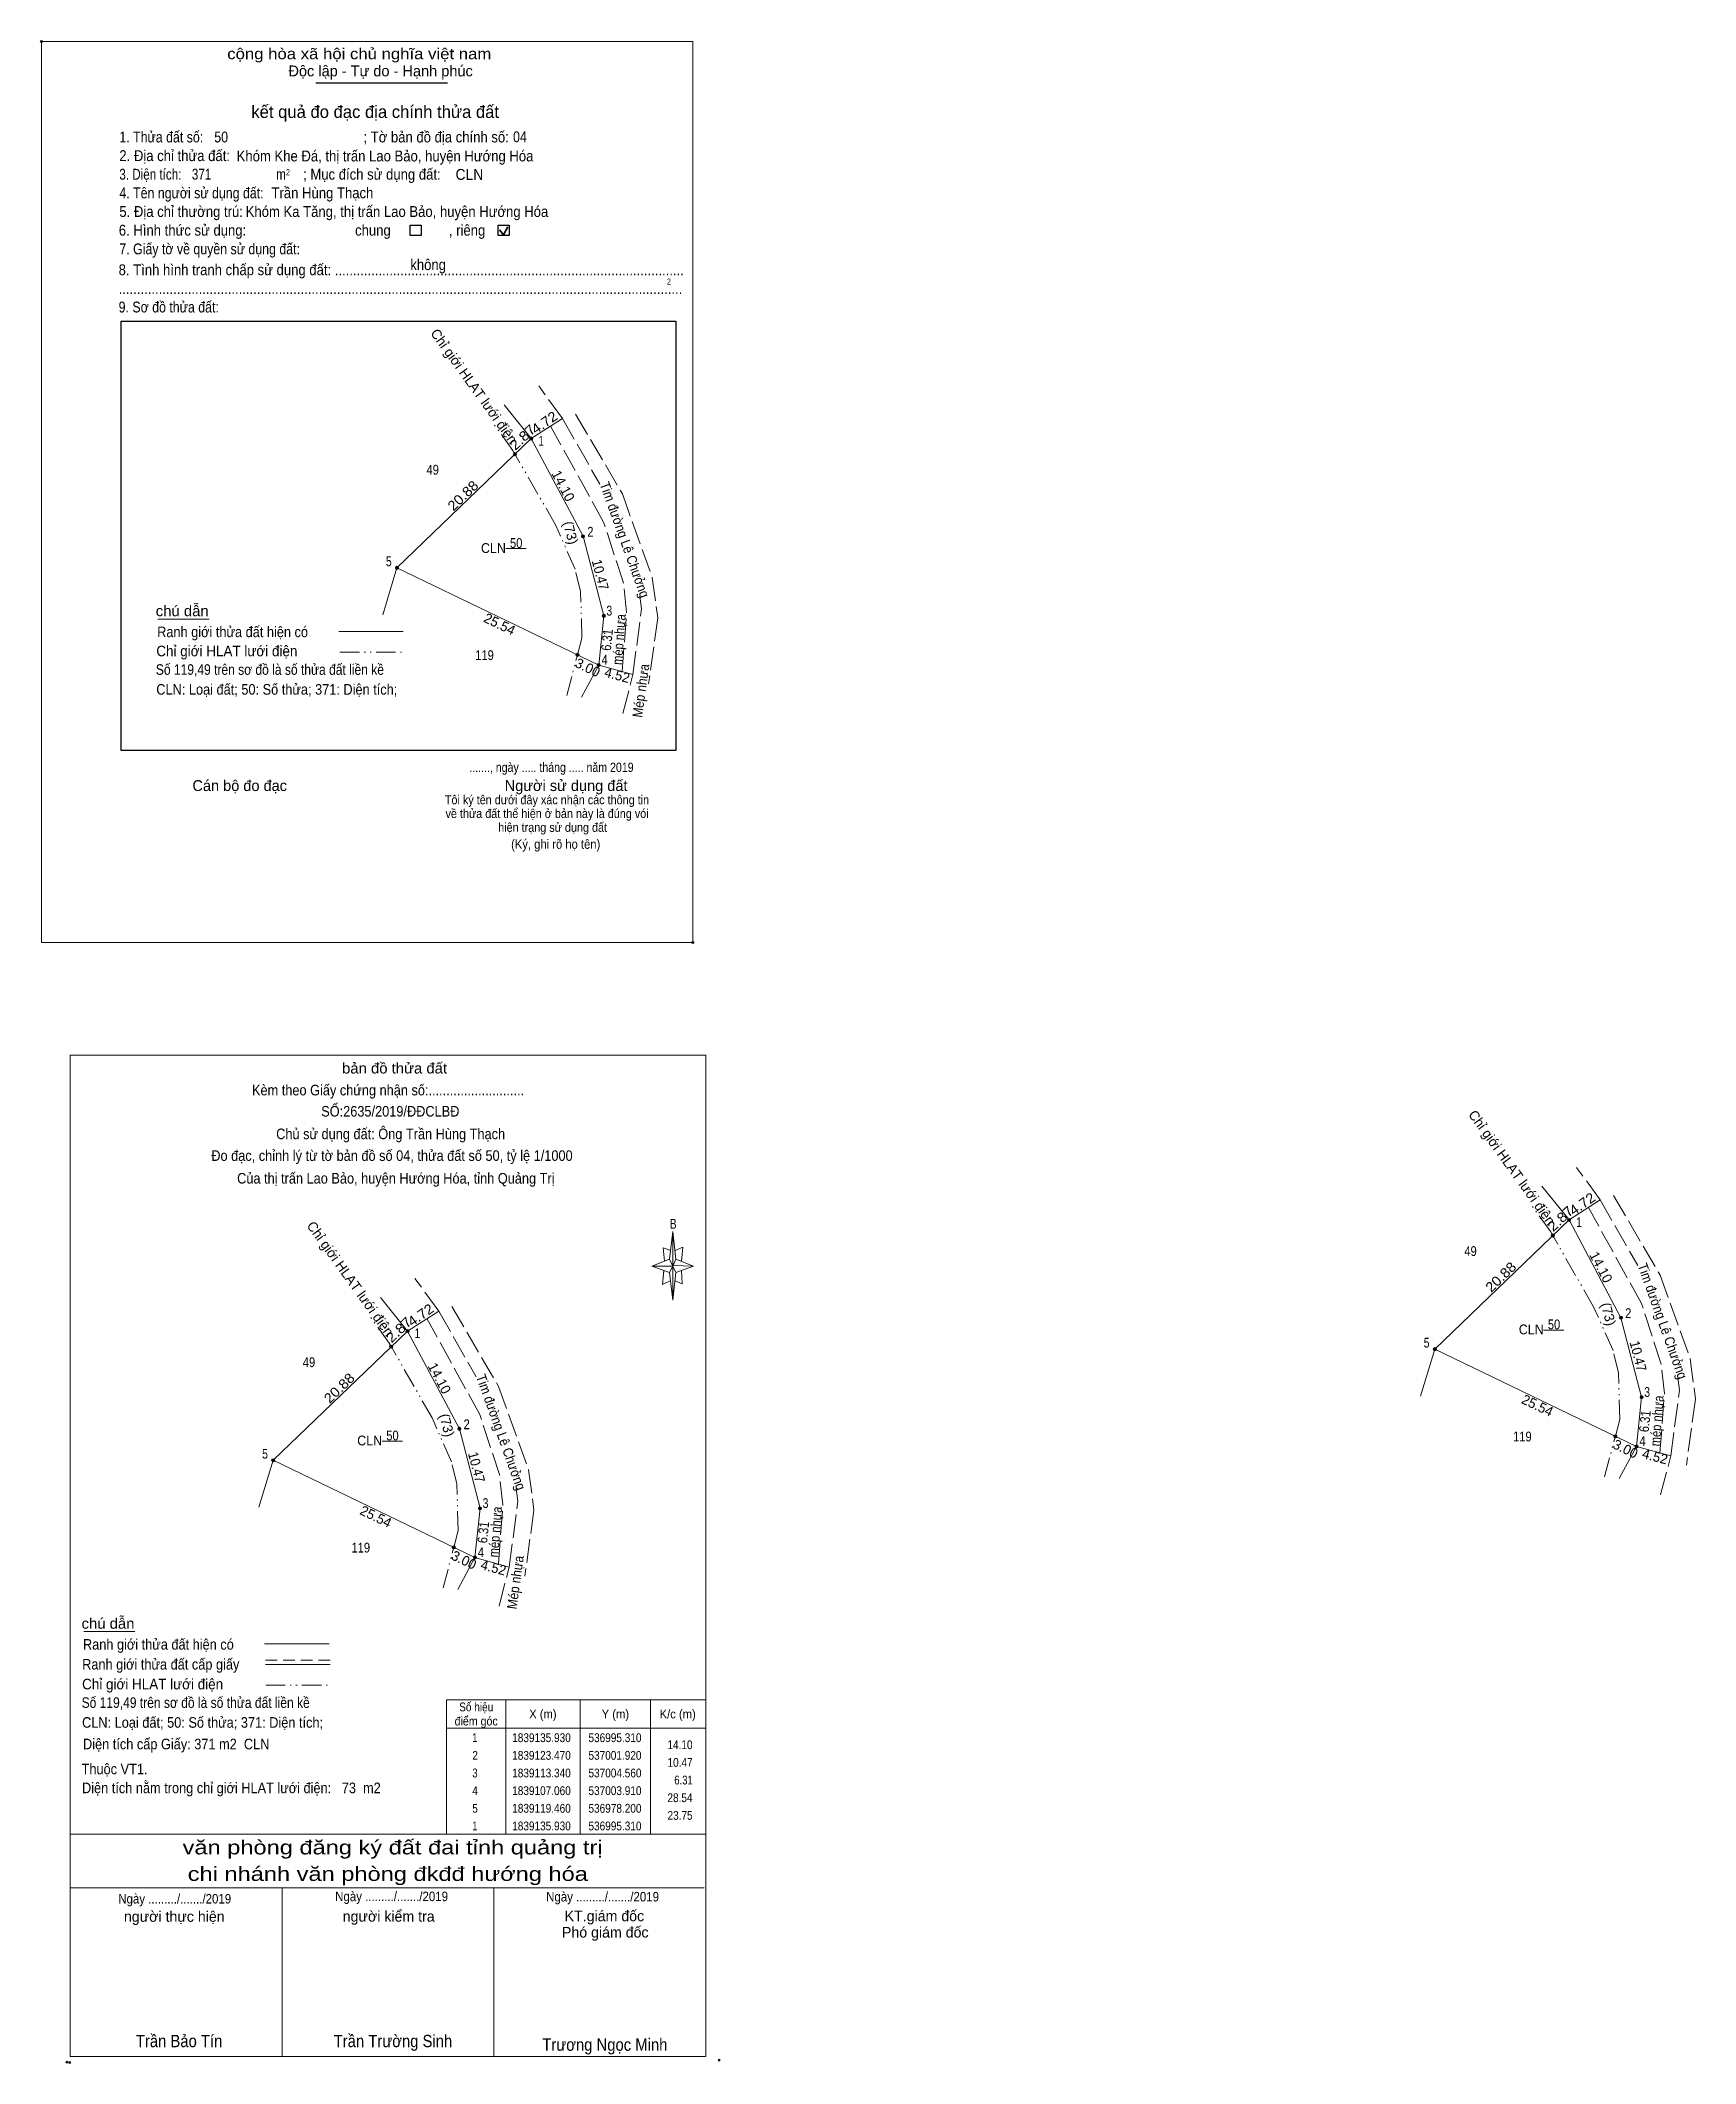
# Model space of a CAD drawing. Header units: metres. Extents: x 536800 to 537011, y 1839028 to 1839286.
import ezdxf
from ezdxf.enums import TextEntityAlignment as Align

# ---------------------------------------------------------------- set-up
doc = ezdxf.new("R2010")
doc.units = ezdxf.units.M
doc.header["$LTSCALE"] = 0.5
doc.header["$PDMODE"] = 32
doc.header["$PDSIZE"] = 0.25
for name, pattern in [('DASH_DOUBLE_DOT', [9.2, 5, -1.2, 0.3, -1.2, 0.3, -1.2]), ('LONG_DASHED', [7.5, 6, -1.5]), ('MEDIUM_DASHED', [4.5, 3, -1.5])]:
    doc.linetypes.add(name, pattern=pattern)
for name, color, linetype, lineweight in [('10', 7, 'Continuous', 13), ('17', 7, 'Continuous', 13), ('5', 7, 'Continuous', 13), ('50', 7, 'DASH_DOUBLE_DOT', 13), ('6', 7, 'Continuous', 13), ('63', 7, 'Continuous', 13), ('7', 7, 'Continuous', 25), ('8', 7, 'Continuous', 13)]:
    doc.layers.add(name, color=color, linetype=linetype, lineweight=lineweight)

msp = doc.modelspace()

# ---------------------------------------------------------------- hatches: boundary and pattern name
at = {"layer": '63'}
for points in [[(536863.24, 1839235.51, 1), (536862.84, 1839235.51, 1)], [(536861.17, 1839233.52, 1), (536860.77, 1839233.52, 1)], [(536869.85, 1839223.05, 1), (536869.45, 1839223.05, 1)], [(536846.13, 1839219.04, 1), (536845.73, 1839219.04, 1)], [(536872.49, 1839212.92, 1), (536872.09, 1839212.92, 1)], [(536869.14, 1839207.94, 1), (536868.74, 1839207.94, 1)], [(536871.84, 1839206.64, 1), (536871.44, 1839206.64, 1)], [(536995.51, 1839135.93, 1), (536995.11, 1839135.93, 1)], [(536993.44, 1839133.94, 1), (536993.04, 1839133.94, 1)], [(537002.12, 1839123.47, 1), (537001.72, 1839123.47, 1)], [(536845.4, 1839119.78, 1), (536845, 1839119.78, 1)], [(536847.47, 1839121.77, 1), (536847.07, 1839121.77, 1)], [(536978.4, 1839119.46, 1), (536978, 1839119.46, 1)], [(537004.76, 1839113.34, 1), (537004.36, 1839113.34, 1)], [(536854.08, 1839109.31, 1), (536853.68, 1839109.31, 1)], [(537001.41, 1839108.36, 1), (537001.01, 1839108.36, 1)], [(537004.11, 1839107.06, 1), (537003.71, 1839107.06, 1)], [(536830.36, 1839105.3, 1), (536829.96, 1839105.3, 1)], [(536856.72, 1839099.18, 1), (536856.32, 1839099.18, 1)], [(536853.37, 1839094.2, 1), (536852.97, 1839094.2, 1)], [(536856.07, 1839092.9, 1), (536855.67, 1839092.9, 1)]]:
    msp.add_hatch(color=256, dxfattribs=at).paths.add_polyline_path(points)

# ---------------------------------------------------------------- linework, layer by layer
at = {"layer": '10'}
for p, q in [((536863.04, 1839235.51), (536859.59, 1839239.79)), ((536844.11, 1839213.05), (536845.93, 1839219.04)), ((536995.31, 1839135.93), (536991.86, 1839140.21)), ((536847.27, 1839121.77), (536843.82, 1839126.05)), ((536976.38, 1839113.47), (536978.2, 1839119.46)), ((536828.34, 1839099.31), (536830.16, 1839105.3))]:
    msp.add_line(p, q, dxfattribs=at)
at = {"layer": '17'}
for p, q in [((536815.47, 1839212.5), (536821.98, 1839212.5)), ((536806.01, 1839083.46), (536812.52, 1839083.46))]:
    msp.add_line(p, q, dxfattribs=at)
at = {"layer": '5'}
for p, q in [((536880.66, 1839130.94), (536881.11, 1839134.45)), ((536880.66, 1839129.23), (536878.41, 1839130.04)), ((536881.47, 1839130.94), (536883.72, 1839130.04)), ((536881.47, 1839129.23), (536881.11, 1839125.72)), ((536882.28, 1839127.79), (536881.38, 1839128.15)), ((536882.19, 1839129.5), (536882.28, 1839127.79)), ((536804.28, 1839057.65), (536885.28, 1839057.65)), ((536804.28, 1839050.81), (536885.1, 1839050.81)), ((536804.28, 1839050.81), (536885.1, 1839050.81)), ((536804.28, 1839050.81), (536885.1, 1839050.81)), ((536831.28, 1839029.3), (536831.28, 1839050.81)), ((536858.28, 1839029.3), (536858.28, 1839050.81))]:
    msp.add_line(p, q, dxfattribs=at)
for points in [[(536804.28, 1839156.92), (536885.28, 1839156.92), (536885.28, 1839029.3), (536804.28, 1839029.3)], [(536881.11, 1839134.45), (536881.47, 1839130.94), (536881.11, 1839130.04)], [(536881.11, 1839130.04), (536878.41, 1839130.04), (536880.66, 1839130.94), (536881.47, 1839129.23), (536883.72, 1839130.04), (536881.11, 1839130.13)], [(536881.11, 1839130.04), (536881.11, 1839125.72), (536880.66, 1839129.23)]]:
    msp.add_lwpolyline(points, close=True, dxfattribs=at)
for points in [[(536880.84, 1839132.02), (536879.85, 1839132.38), (536880.03, 1839130.67)], [(536881.38, 1839132.02), (536882.37, 1839132.47), (536882.19, 1839130.67)], [(536881.11, 1839130.04), (536880.66, 1839130.94), (536878.41, 1839130.04)], [(536881.11, 1839130.04), (536881.47, 1839129.23), (536883.72, 1839130.04)], [(536879.94, 1839129.5), (536879.76, 1839127.7), (536880.75, 1839128.15)], [(536885.28, 1839029.3), (536804.28, 1839029.3), (536804.28, 1839050.81)]]:
    msp.add_lwpolyline(points, dxfattribs=at)
for p in [(536803.86, 1839028.6), (536804.22, 1839028.54)]:
    msp.add_point(p, dxfattribs=at)
at = {"layer": '50', "linetype": 'LONG_DASHED'}
for p, q in [((536867.02, 1839238.05), (536863.99, 1839242.21)), ((536874.71, 1839200.46), (536876, 1839205.43)), ((536999.29, 1839138.47), (536996.26, 1839142.63)), ((536851.25, 1839124.31), (536848.22, 1839128.47)), ((537006.98, 1839100.88), (537008.27, 1839105.85)), ((536858.94, 1839086.72), (536860.23, 1839091.69))]:
    msp.add_line(p, q, dxfattribs=at)
at = {"layer": '50'}
for p, q in [((536867.57, 1839202.76), (536868.94, 1839207.94)), ((536999.84, 1839103.18), (537001.21, 1839108.36)), ((536851.8, 1839089.02), (536853.17, 1839094.2))]:
    msp.add_line(p, q, dxfattribs=at)
for points in [[(536860.97, 1839233.52), (536860.71, 1839233.98), (536858.25, 1839237.4)], [(536868.94, 1839207.94), (536869.5, 1839210.07), (536869.34, 1839216.02), (536868.65, 1839218.85), (536866.17, 1839224.45), (536860.97, 1839233.52)], [(536993.24, 1839133.94), (536992.98, 1839134.4), (536990.52, 1839137.82)], [(537001.21, 1839108.36), (537001.77, 1839110.49), (537001.61, 1839116.44), (537000.92, 1839119.27), (536998.44, 1839124.87), (536993.24, 1839133.94)], [(536845.2, 1839119.78), (536844.94, 1839120.24), (536842.48, 1839123.66)], [(536853.17, 1839094.2), (536853.73, 1839096.33), (536853.57, 1839102.28), (536852.88, 1839105.11), (536850.4, 1839110.71), (536845.2, 1839119.78)]]:
    msp.add_lwpolyline(points, dxfattribs=at)
at = {"layer": '6'}
for p, q in [((536838.51, 1839210.93), (536846.73, 1839210.93)), ((536829.05, 1839081.89), (536837.27, 1839081.89)), ((536829.17, 1839079.26), (536837.4, 1839079.26))]:
    msp.add_line(p, q, dxfattribs=at)
at = {"layer": '6', "linetype": 'MEDIUM_DASHED'}
msp.add_line((536829.17, 1839079.81), (536837.45, 1839079.81), dxfattribs=at)
at = {"layer": '6'}
msp.add_point((536886.99, 1839028.85), dxfattribs=at)
at = {"layer": '63', "linetype": 'DASH_DOUBLE_DOT'}
for p, q in [((536838.66, 1839208.29), (536846.94, 1839208.29)), ((536829.2, 1839076.63), (536837.48, 1839076.63))]:
    msp.add_line(p, q, dxfattribs=at)
at = {"layer": '63'}
for p, q in [((536859.81, 1839074.75), (536859.81, 1839057.65)), ((536869.26, 1839074.75), (536869.26, 1839057.65)), ((536878.26, 1839074.75), (536878.26, 1839057.65)), ((536852.25, 1839071.15), (536885.28, 1839071.15))]:
    msp.add_line(p, q, dxfattribs=at)
msp.add_lwpolyline([(536852.25, 1839074.75), (536885.28, 1839074.75), (536885.28, 1839057.65), (536852.25, 1839057.65)], close=True, dxfattribs=at)
for centre in [(536863.04, 1839235.51), (536860.97, 1839233.52), (536869.65, 1839223.05), (536845.93, 1839219.04), (536872.29, 1839212.92), (536868.94, 1839207.94), (536871.64, 1839206.64), (536995.31, 1839135.93), (536993.24, 1839133.94), (537001.92, 1839123.47), (536845.2, 1839119.78), (536847.27, 1839121.77), (536978.2, 1839119.46), (537004.56, 1839113.34), (536853.88, 1839109.31), (537001.21, 1839108.36), (537003.91, 1839107.06), (536830.16, 1839105.3), (536856.52, 1839099.18), (536853.17, 1839094.2), (536855.87, 1839092.9)]:
    msp.add_circle(centre, 0.2, dxfattribs=at)
at = {"layer": '7'}
for p, q in [((536835.59, 1839280.86), (536852.38, 1839280.86)), ((536810.8, 1839250.47), (536881.49, 1839250.47)), ((536881.49, 1839250.47), (536881.49, 1839195.76))]:
    msp.add_line(p, q, dxfattribs=at)
at = {"layer": '7', "lineweight": 35}
for p, q in [((536859.01, 1839262.09), (536859.49, 1839261.47)), ((536859.49, 1839261.47), (536860.06, 1839262.5))]:
    msp.add_line(p, q, dxfattribs=at)
at = {"layer": '7', "lineweight": 13}
msp.add_lwpolyline([(536800.62, 1839286.12), (536883.65, 1839286.12), (536883.65, 1839171.28), (536800.62, 1839171.28)], close=True, dxfattribs=at)
at = {"layer": '7'}
for points in [[(536847.61, 1839262.7), (536849.03, 1839262.7), (536849.03, 1839261.37), (536847.61, 1839261.37)], [(536858.83, 1839262.7), (536860.25, 1839262.7), (536860.25, 1839261.37), (536858.83, 1839261.37)]]:
    msp.add_lwpolyline(points, close=True, dxfattribs=at)
msp.add_lwpolyline([(536881.49, 1839195.76), (536810.8, 1839195.76), (536810.8, 1839250.47)], dxfattribs=at)
for p in [(536800.62, 1839286.12), (536883.65, 1839171.28)]:
    msp.add_point(p, dxfattribs=at)
at = {"layer": '8'}
for p, q in [((536863.04, 1839235.51), (536867.02, 1839238.05)), ((536859.8, 1839221.48), (536862.39, 1839221.48)), ((536871.64, 1839206.64), (536869.44, 1839202.57)), ((536871.64, 1839206.64), (536876, 1839205.43)), ((536995.31, 1839135.93), (536999.29, 1839138.47)), ((536847.27, 1839121.77), (536851.25, 1839124.31)), ((536992.07, 1839121.9), (536994.66, 1839121.9)), ((536844.03, 1839107.74), (536846.62, 1839107.74)), ((537003.91, 1839107.06), (537001.71, 1839102.99)), ((537003.91, 1839107.06), (537008.27, 1839105.85)), ((536855.87, 1839092.9), (536853.67, 1839088.83)), ((536855.87, 1839092.9), (536860.23, 1839091.69))]:
    msp.add_line(p, q, dxfattribs=at)
at = {"layer": '8', "linetype": 'LONG_DASHED'}
for p, q in [((536867.02, 1839238.05), (536871.8, 1839229.68)), ((536876.9, 1839215.42), (536877.11, 1839213.82)), ((536876, 1839205.43), (536877.11, 1839213.82)), ((536999.29, 1839138.47), (537004.07, 1839130.1)), ((536851.25, 1839124.31), (536856.03, 1839115.94)), ((537009.17, 1839115.84), (537009.38, 1839114.24)), ((537008.27, 1839105.85), (537009.38, 1839114.24)), ((536861.13, 1839101.68), (536861.34, 1839100.08)), ((536860.23, 1839091.69), (536861.34, 1839100.08))]:
    msp.add_line(p, q, dxfattribs=at)
for points in [[(536868.7, 1839238.62), (536874.66, 1839228.45), (536878.47, 1839217.82), (536879.16, 1839212.68), (536878, 1839204.25)], [(536874.63, 1839205.81), (536875.2, 1839213.37), (536874.79, 1839217.11), (536872.27, 1839224.86), (536865.51, 1839237.09)], [(537006.9, 1839106.23), (537007.47, 1839113.79), (537007.06, 1839117.53), (537004.54, 1839125.28), (536997.78, 1839137.51)], [(537000.97, 1839139.04), (537006.93, 1839128.87), (537010.74, 1839118.24), (537011.43, 1839113.1), (537010.27, 1839104.67)], [(536852.93, 1839124.88), (536858.89, 1839114.71), (536862.7, 1839104.08), (536863.39, 1839098.94), (536862.23, 1839090.51)], [(536858.86, 1839092.07), (536859.43, 1839099.63), (536859.02, 1839103.37), (536856.5, 1839111.12), (536849.74, 1839123.35)]]:
    msp.add_lwpolyline(points, dxfattribs=at)
at = {"layer": '8'}
for points in [[(536863.04, 1839235.51), (536845.93, 1839219.04), (536871.64, 1839206.64), (536872.29, 1839212.92), (536869.65, 1839223.05)], [(536995.31, 1839135.93), (536978.2, 1839119.46), (537003.91, 1839107.06), (537004.56, 1839113.34), (537001.92, 1839123.47)], [(536847.27, 1839121.77), (536830.16, 1839105.3), (536855.87, 1839092.9), (536856.52, 1839099.18), (536853.88, 1839109.31)]]:
    msp.add_lwpolyline(points, close=True, dxfattribs=at)

# ---------------------------------------------------------------- texts
at = {"layer": '5'}
for s, height, width, p in [('bản đồ thửa đất', 1.35, 1.05, (536845.625, 1839154.59)), ('Kèm theo Giấy chứng nhận số:...........................', 1.35, 0.9, (536844.795, 1839151.8)), ('SỐ:2635/2019/ĐĐCLBĐ', 1.35, 0.9, (536845.08, 1839149.1)), ('Chủ sử dụng đất: Ông Trần Hùng Thạch', 1.35, 0.9, (536845.125, 1839146.22)), ('Đo đạc, chỉnh lý từ tờ bản đồ số 04, thửa đất số 50, tỷ lệ 1/1000 ', 1.35, 0.9, (536845.52, 1839143.45)), ('Của thị trấn Lao Bảo, huyện Hướng Hóa, tỉnh Quảng Trị', 1.35, 0.9, (536845.785, 1839140.56)), ('B', 1.24, 0.75, (536881.145, 1839134.81)), ('văn phòng đăng ký đất đai tỉnh quảng trị', 1.8, 1.25, (536845.375, 1839055.07)), ('chi nhánh văn phòng đkđđ hướng hóa', 1.8, 1.25, (536844.76, 1839051.69)), ('Ngày ........./......./2019', 1.215, 0.9, (536817.605, 1839048.81)), ('Ngày ........./......./2019', 1.215, 0.9, (536845.245, 1839049.11)), ('Ngày ........./......./2019', 1.215, 0.9, (536872.135, 1839049.07)), ('Trần Bảo Tín', 1.57, 0.9, (536818.165, 1839030.5)), ('Trần Trường Sinh', 1.57, 0.9, (536845.42, 1839030.5)), ('Trương Ngọc Minh', 1.57, 0.9, (536872.425, 1839030.04))]:
    msp.add_text(s, height=height, dxfattribs=dict(at, width=width)).set_placement(p, align=Align.CENTER)
for s, p in [('người thực hiện', (536817.55, 1839046.48)), ('người kiểm tra', (536844.875, 1839046.5)), ('KT.giám đốc', (536872.37, 1839046.55)), ('Phó giám đốc', (536872.475, 1839044.47))]:
    msp.add_text(s, height=1.35, dxfattribs=at).set_placement(p, align=Align.CENTER)
at = {"layer": '6'}
for s, height, width, p in [('Khóm Khe Đá, thị trấn Lao Bảo, huyện Hướng Hóa', 1.386, 0.9, (536825.5, 1839270.83)), ('CLN', 1.386, 0.95, (536853.4, 1839268.48)), ('Trần Hùng Thạch', 1.386, 0.9, (536829.94, 1839266.13)), ('Khóm Ka Tăng, thị trấn Lao Bảo, huyện Hướng Hóa', 1.386, 0.9, (536826.65, 1839263.75)), ('chú dẫn', 1.35, 1.05, (536815.19, 1839212.87)), ('Ranh giới thửa đất hiện có ', 1.35, 0.9, (536815.37, 1839210.2)), ('Chỉ giới HLAT lưới điện', 1.35, 0.95, (536815.26, 1839207.76)), ('Số 119,49 trên sơ đồ là số thửa đất liền kề', 1.35, 0.85, (536815.2, 1839205.4)), ('CLN: Loại đất; 50: Số thửa; 371: Diện tích;', 1.35, 0.9, (536815.26, 1839202.87)), ('chú dẫn', 1.35, 1.05, (536805.73, 1839083.83)), ('Ranh giới thửa đất hiện có ', 1.35, 0.9, (536805.91, 1839081.16)), ('Ranh giới thửa đất cấp giấy', 1.35, 0.9, (536805.81, 1839078.62)), ('Chỉ giới HLAT lưới điện', 1.35, 0.95, (536805.8, 1839076.1)), ('Số 119,49 trên sơ đồ là số thửa đất liền kề', 1.35, 0.85, (536805.74, 1839073.74)), ('CLN: Loại đất; 50: Số thửa; 371: Diện tích;', 1.35, 0.9, (536805.8, 1839071.21)), ('Diện tích cấp Giấy: 371 m2  CLN', 1.35, 0.9, (536805.92, 1839068.46)), ('Thuộc VT1.', 1.35, 0.9, (536805.74, 1839065.28)), ('Diện tích nằm trong chỉ giới HLAT lưới điện:   73  m2', 1.35, 0.9, (536805.79, 1839062.87))]:
    msp.add_text(s, height=height, dxfattribs=dict(at, width=width)).set_placement(p)
at = {"layer": '63'}
for s, rotation, p in [('Chỉ giới HLAT lưới điện', 305.727, (536855.2512, 1839241.815)), ('14.10', 297.946, (536866.5638, 1839229.1979)), ('(73)', 284.607, (536867.4533, 1839223.3476)), ('25.54', 334.252, (536858.7385, 1839211.2995)), ('Chỉ giới HLAT lưới điện', 305.727, (536987.5212, 1839142.235)), ('Chỉ giới HLAT lưới điện', 305.727, (536839.4812, 1839128.075)), ('14.10', 297.946, (536998.8338, 1839129.6179)), ('(73)', 284.607, (536999.7233, 1839123.7676)), ('14.10', 297.946, (536850.7938, 1839115.4579)), ('25.54', 334.252, (536991.0085, 1839111.7195)), ('(73)', 284.607, (536851.6833, 1839109.6076)), ('25.54', 334.252, (536842.9685, 1839097.5595))]:
    msp.add_text(s, height=1.25, rotation=rotation, dxfattribs=at).set_placement(p, align=Align.CENTER)
for s, height, width, p in [(' 1', 1.25, 0.75, (536864.65, 1839234.6)), (' 2', 1.25, 0.85, (536870.98, 1839223)), (' 5', 1.25, 0.8, (536845.26, 1839219.24)), (' 3', 1.25, 0.8, (536873.36, 1839212.95)), (' 4', 1.25, 0.85, (536872.8, 1839206.7)), (' 1', 1.25, 0.75, (536996.92, 1839135.02)), (' 2', 1.25, 0.85, (537003.25, 1839123.42)), (' 1', 1.25, 0.75, (536848.88, 1839120.86)), (' 5', 1.25, 0.8, (536977.53, 1839119.66)), (' 3', 1.25, 0.8, (537005.63, 1839113.37)), (' 2', 1.25, 0.85, (536855.21, 1839109.26)), (' 5', 1.25, 0.8, (536829.49, 1839105.5)), (' 4', 1.25, 0.85, (537005.07, 1839107.12)), (' 3', 1.25, 0.8, (536857.59, 1839099.21)), (' 4', 1.25, 0.85, (536857.03, 1839092.96)), ('14.10', 1.125, 0.85, (536883.6, 1839068.48)), ('10.47', 1.125, 0.85, (536883.61, 1839066.23)), ('28.54', 1.125, 0.85, (536883.6, 1839061.73)), ('6.31', 1.125, 0.8, (536883.62, 1839063.98)), ('23.75', 1.125, 0.85, (536883.61, 1839059.48))]:
    msp.add_text(s, height=height, dxfattribs=dict(at, width=width)).set_placement(p, align=Align.RIGHT)
for s, rotation, width, p in [('20.88', 43.908, 1.1, (536854.7766, 1839227.792)), ('10.47', 284.607, 0.95, (536871.2432, 1839217.9976)), ('6.31', 84.091, 0.85, (536873.3239, 1839209.7907)), ('Mép nhựa', 82.165, 0.9, (536877.6275, 1839203.2948)), ('20.88', 43.908, 1.1, (536987.0466, 1839128.212)), ('10.47', 284.607, 0.95, (537003.5132, 1839118.4176)), ('20.88', 43.908, 1.1, (536839.0066, 1839114.052)), ('6.31', 84.091, 0.85, (537005.5939, 1839110.2107)), ('10.47', 284.607, 0.95, (536855.4732, 1839104.2576)), ('6.31', 84.091, 0.85, (536857.5539, 1839096.0507)), ('Mép nhựa', 82.165, 0.9, (536861.6375, 1839089.6548))]:
    msp.add_text(s, height=1.25, rotation=rotation, dxfattribs=dict(at, width=width)).set_placement(p, align=Align.CENTER)
for s, width, p in [('Số hiệu', 0.85, (536856.03, 1839073.3)), ('X (m)', 0.95, (536864.525, 1839072.4)), ('Y (m)', 0.95, (536873.765, 1839072.4)), ('K/c (m)', 0.95, (536881.71, 1839072.4)), ('điểm góc', 0.9, (536856.025, 1839071.5)), (' 1', 0.75, (536855.705, 1839069.38)), ('1839135.930', 0.85, (536864.35, 1839069.38)), ('536995.310', 0.85, (536873.715, 1839069.38)), (' 2', 0.85, (536855.715, 1839067.13)), ('1839123.470', 0.85, (536864.35, 1839067.13)), ('537001.920', 0.85, (536873.715, 1839067.13)), (' 3', 0.8, (536855.705, 1839064.88)), ('1839113.340', 0.85, (536864.35, 1839064.88)), ('537004.560', 0.85, (536873.715, 1839064.88)), (' 4', 0.85, (536855.705, 1839062.63)), ('1839107.060', 0.85, (536864.35, 1839062.63)), ('537003.910', 0.85, (536873.715, 1839062.63)), (' 5', 0.8, (536855.715, 1839060.38)), ('1839119.460', 0.85, (536864.35, 1839060.38)), ('536978.200', 0.85, (536873.715, 1839060.38)), (' 1', 0.75, (536855.705, 1839058.13)), ('1839135.930', 0.85, (536864.35, 1839058.13)), ('536995.310', 0.85, (536873.715, 1839058.13))]:
    msp.add_text(s, height=1.125, dxfattribs=dict(at, width=width)).set_placement(p, align=Align.CENTER)
at = {"layer": '7'}
for s, height, width, p in [('cộng hòa xã hội chủ nghĩa việt nam', 1.386, 1.15, (536824.3, 1839283.86)), ('1. Thửa đất số:', 1.386, 0.85, (536810.55, 1839273.25)), ('50', 1.386, 0.85, (536822.65, 1839273.25)), ('; Tờ bản đồ địa chính số:', 1.386, 0.9, (536841.66, 1839273.25)), ('04', 1.386, 0.85, (536860.73, 1839273.27)), ('2. Địa chỉ thửa đất:', 1.386, 0.9, (536810.55, 1839270.87)), ('3. Diện tích:', 1.386, 0.8, (536810.55, 1839268.5)), ('371', 1.386, 0.8, (536819.79, 1839268.51)), ('m', 1.386, 0.8, (536830.53, 1839268.5)), ('2', 0.7919, 0.8, (536831.78, 1839269.05)), ('; Mục đích sử dụng đất:', 1.386, 0.9, (536833.97, 1839268.5)), ('4. Tên người sử dụng đất:', 1.386, 0.85, (536810.55, 1839266.12)), ('5. Địa chỉ thường trú:', 1.386, 0.9, (536810.55, 1839263.75)), ('6. Hình thức sử dụng:', 1.386, 0.9, (536810.48, 1839261.37)), ('chung                , riêng', 1.386, 0.9, (536840.59, 1839261.37)), ('7. Giấy tờ về quyền sử dụng đất:', 1.386, 0.85, (536810.55, 1839258.99)), ('8. Tình hình tranh chấp sử dụng đất: ................................................................................................', 1.386, 0.9, (536810.46, 1839256.33)), ('không', 1.386, 0.9, (536847.63, 1839256.98)), ('...........................................................................................................................................................', 1.386, 0.9, (536810.46, 1839253.95)), ('2', 0.7919, 0.8, (536880.33, 1839255.11)), ('9. Sơ đồ thửa đất:', 1.386, 0.85, (536810.46, 1839251.58)), ('......., ngày ..... tháng ..... năm 2019', 1.188, 0.85, (536855.15, 1839193.02)), ('(Ký, ghi rõ họ tên)', 1.188, 0.9, (536860.48, 1839183.23))]:
    msp.add_text(s, height=height, dxfattribs=dict(at, width=width)).set_placement(p)
for s, p in [('Độc lập - Tự do - Hạnh phúc', (536832.1, 1839281.67)), ('Cán bộ đo đạc', (536819.86, 1839190.59)), ('Người sử dụng đất', (536859.66, 1839190.59))]:
    msp.add_text(s, height=1.386, dxfattribs=at).set_placement(p)
for s, height, p in [('kết quả đo đạc địa chính thửa đất', 1.584, (536843.155, 1839276.37)), ('.', 0.396, (536883.6529, 1839171.08))]:
    msp.add_text(s, height=height, dxfattribs=at).set_placement(p, align=Align.CENTER)
at = {"layer": '7', "width": 0.9}
for s, p in [('Tôi ký tên dưới đây xác nhận các thông tin', (536865.05, 1839188.9)), ('về thửa đất thể hiện ở bản này là đúng vói', (536865.065, 1839187.15)), ('hiện trạng sử dụng đất', (536865.765, 1839185.39))]:
    msp.add_text(s, height=1.145, dxfattribs=at).set_placement(p, align=Align.CENTER)
at = {"layer": '8'}
for s, rotation, width, p in [('4.72', 35.176, 1.1, (536865.075, 1839237.0407)), ('2.87', 43.553, 1.15, (536862.3744, 1839235.2137)), ('Tim đường Lê Chưởng', 289.71, 0.9, (536874.3702, 1839222.4058)), ('mép nhựa', 85.651, 0.85, (536874.8547, 1839209.8576)), ('2.87', 43.553, 1.15, (536994.6444, 1839135.6337)), ('4.72', 35.176, 1.1, (536997.345, 1839137.4607)), ('Tim đường Lê Chưởng', 289.71, 0.9, (537006.6384, 1839122.8308)), ('4.72', 35.176, 1.1, (536849.305, 1839123.3007)), ('2.87', 43.553, 1.15, (536846.6044, 1839121.4737)), ('Tim đường Lê Chưởng', 289.71, 0.9, (536858.6002, 1839108.6658)), ('mép nhựa', 85.651, 0.85, (537007.1247, 1839110.2776)), ('mép nhựa', 85.651, 0.85, (536859.0847, 1839096.1176))]:
    msp.add_text(s, height=1.25, rotation=rotation, dxfattribs=dict(at, width=width)).set_placement(p, align=Align.CENTER)
for s, width, p in [('49', 0.85, (536850.485, 1839230.91)), ('50', 0.85, (536861.125, 1839221.57)), ('CLN', 0.95, (536858.225, 1839220.93)), ('119', 0.85, (536857.09, 1839207.28)), ('49', 0.85, (536982.755, 1839131.33)), ('CLN', 0.95, (536990.495, 1839121.35)), ('50', 0.85, (536993.395, 1839121.99)), ('49', 0.85, (536834.715, 1839117.17)), ('CLN', 0.95, (536842.455, 1839107.19)), ('50', 0.85, (536845.355, 1839107.83)), ('119', 0.85, (536989.36, 1839107.7)), ('119', 0.85, (536841.32, 1839093.54))]:
    msp.add_text(s, height=1.25, dxfattribs=dict(at, width=width)).set_placement(p, align=Align.CENTER)
for s, rotation, p in [('3.00', 334.252, (536869.9685, 1839205.768)), ('4.52', 344.936, (536873.8376, 1839204.7615)), ('3.00', 334.252, (537002.2335, 1839106.1904)), ('4.52', 344.936, (537006.1076, 1839105.1815)), ('3.00', 334.252, (536854.1985, 1839092.028)), ('4.52', 344.936, (536858.0676, 1839091.0215))]:
    msp.add_text(s, height=1.25, rotation=rotation, dxfattribs=at).set_placement(p, align=Align.CENTER)

doc.saveas('drawing.dxf')
